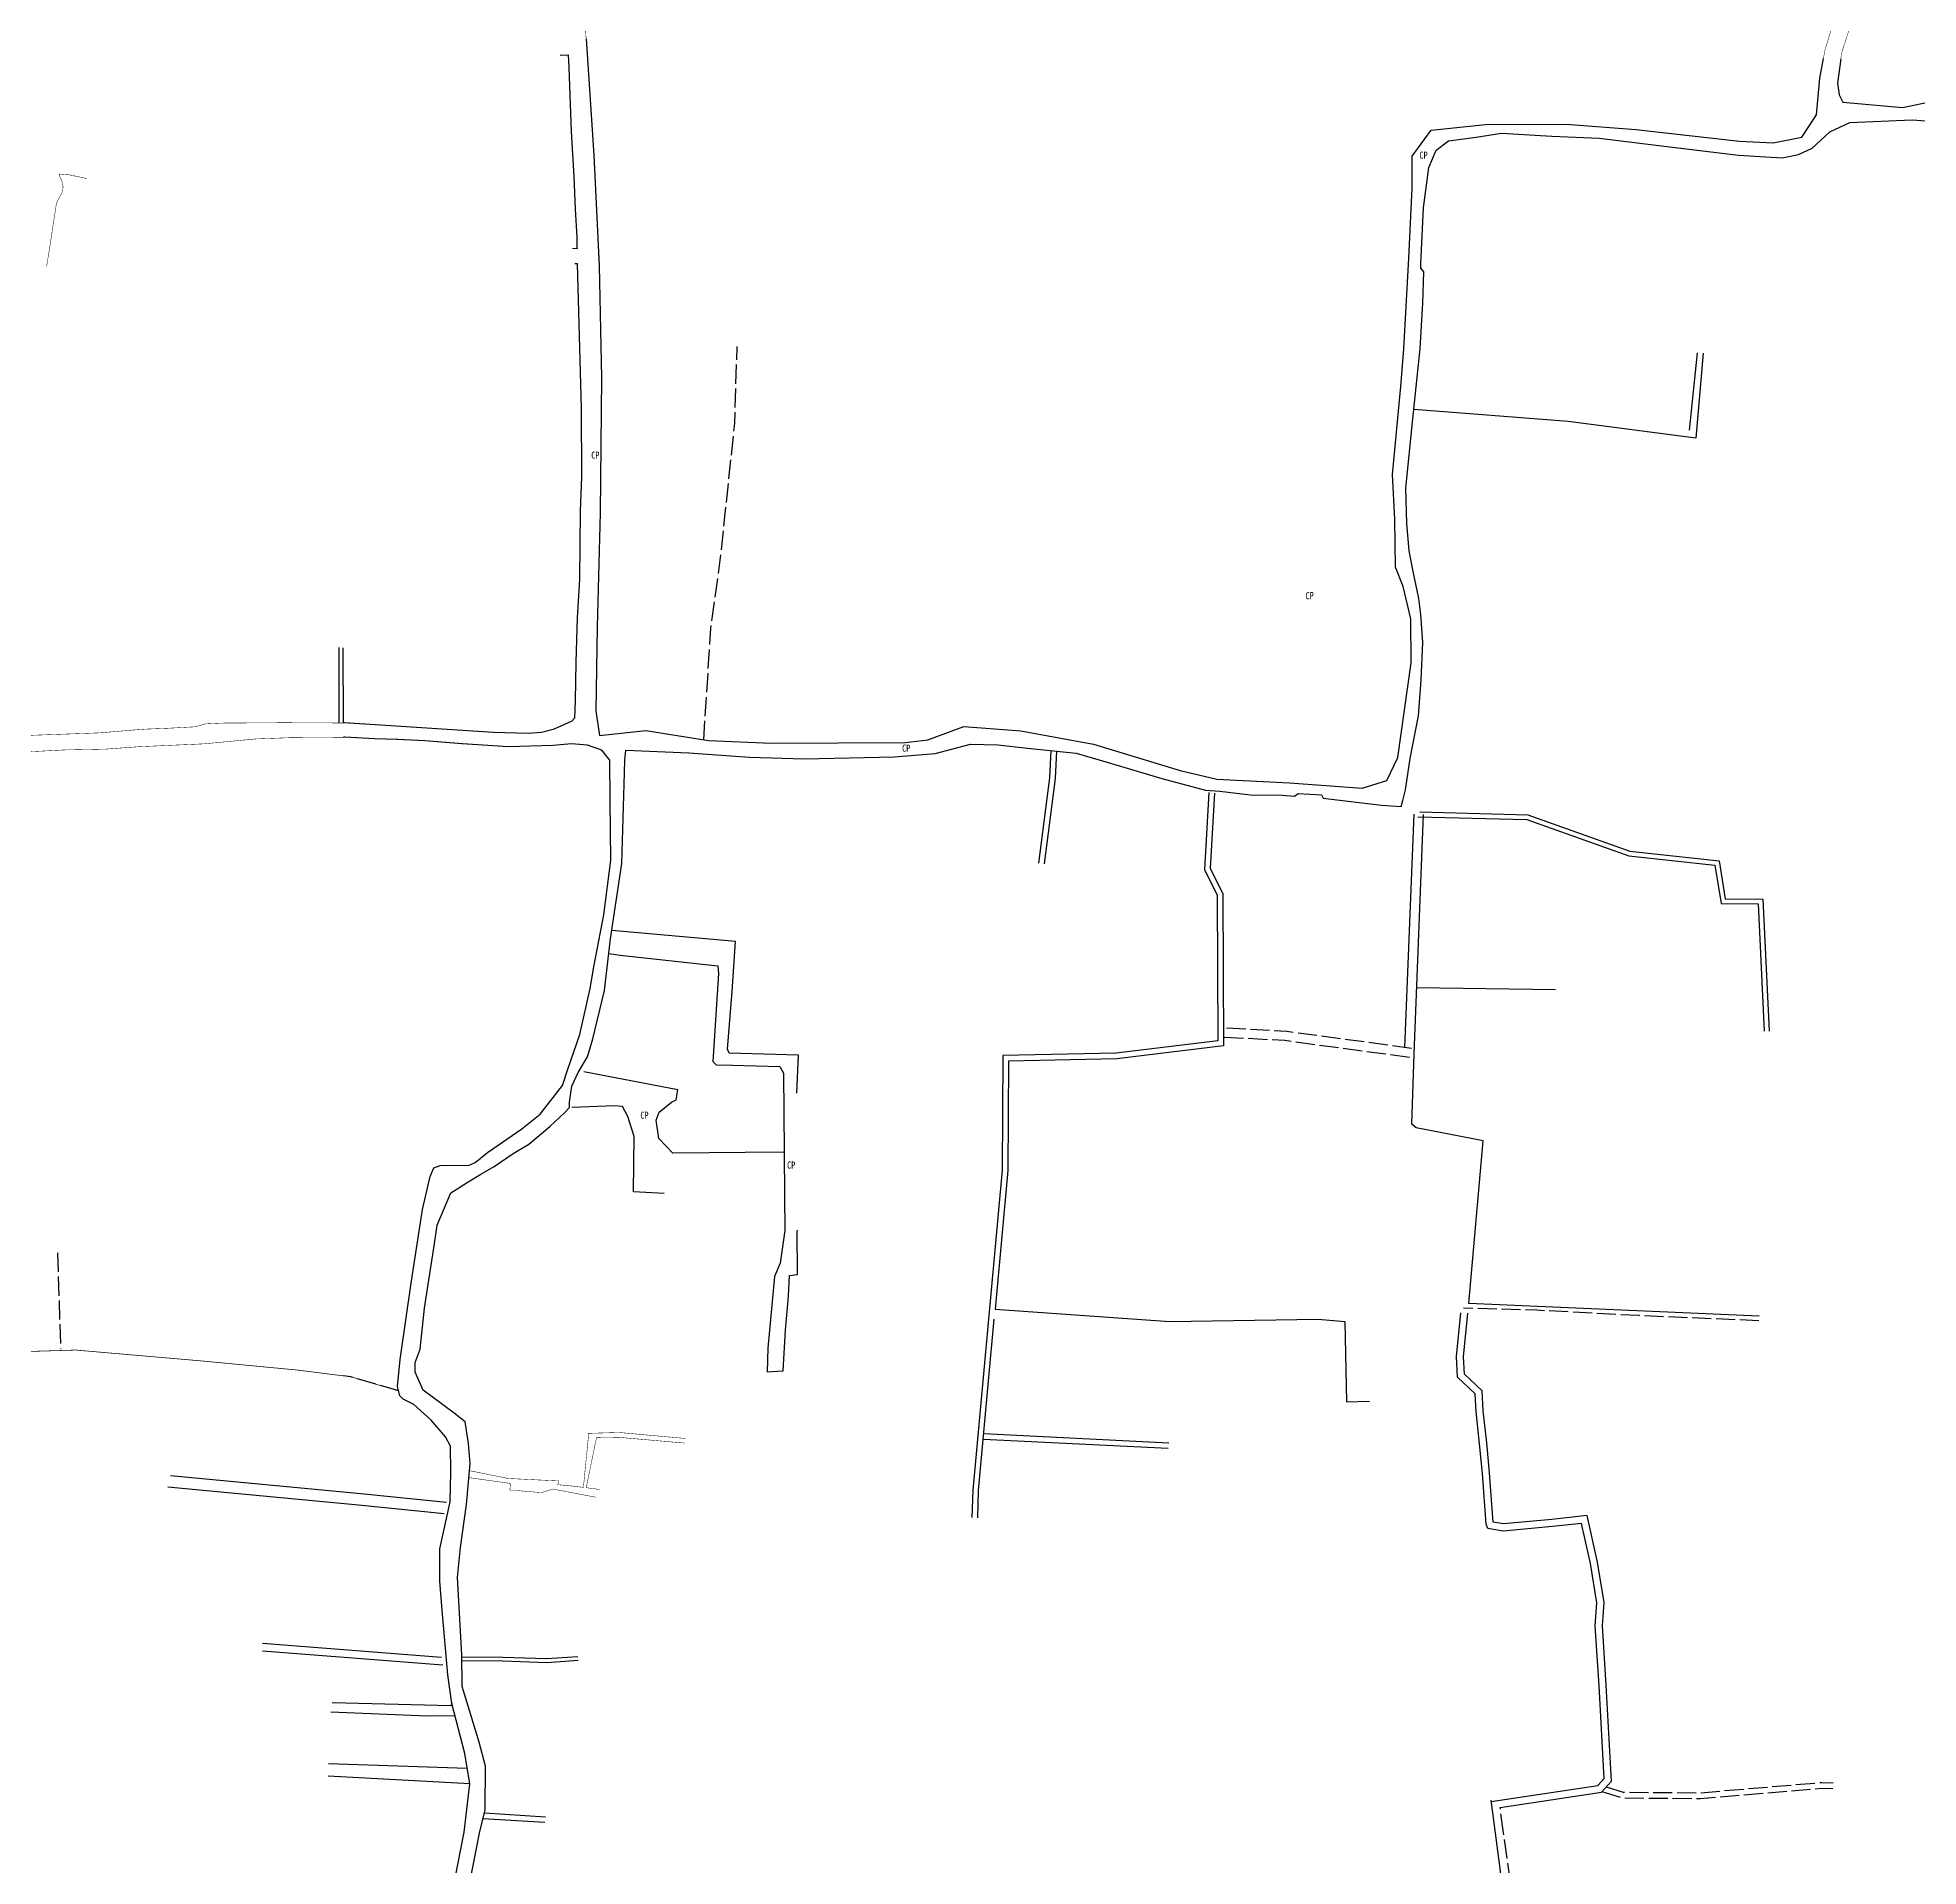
# Model space of a CAD drawing. Header units: metres. Extents: x 375792 to 378704, y 2469502 to 2471712.
# Drawn here: x 376572.8 to 376967.1, y 2470378.2 to 2470761.5 of the extents above; entities that cross this region are included whole.
import ezdxf
from ezdxf.enums import TextEntityAlignment as Align

# ---------------------------------------------------------------- set-up
doc = ezdxf.new("R2010")
doc.units = ezdxf.units.M
doc.header["$MEASUREMENT"] = 0
doc.linetypes.add('X3', pattern=[5, 4, -1])
doc.linetypes.add('X6', pattern=[2, 1, -1])
for name, color, linetype in [('DLSS', 1, 'Continuous'), ('DLSS Existing Road Line', 1, 'Continuous'), ('Prived Road', 1, 'Continuous')]:
    doc.layers.add(name, color=color, linetype=linetype)
doc.styles.add('正等线体', font='')
doc.styles.get('正等线体').set_extended_font_data('SimHei')

msp = doc.modelspace()

# ---------------------------------------------------------------- linework, layer by layer
at = {"layer": 'DLSS', "linetype": 'Continuous'}
for p, q in [((376657.52, 2470421.97), (376619.95, 2470424.89)), ((376657.78, 2470420.36), (376619.95, 2470423.3))]:
    msp.add_line(p, q, dxfattribs=at)
at = {"layer": 'DLSS', "linetype": 'Continuous', "flags": 128}
for points in [[(376722.05, 2471110.1, 0.1, 0.1, 0), (376716.45, 2471081.91, 0.1, 0.1, 0), (376717.96, 2471068.65, 0.1, 0.1, 0), (376716.18, 2471048.61, 0.1, 0.1, 0), (376707.06, 2471011.24, 0.1, 0.1, 0), (376690.76, 2470930.61, 0.1, 0.1, 0), (376688.59, 2470879.34, 0.1, 0.1, 0), (376684.48, 2470847.41, 0.1, 0.1, 0), (376682.85, 2470831.34, 0.1, 0.1, 0), (376683.64, 2470814.89, 0.1, 0.1, 0), (376685.43, 2470810.61, 0.1, 0.1, 0), (376685.71, 2470796.32, 0.1, 0.1, 0), (376686.89, 2470774.98, 0.1, 0.1, 0), (376689.44, 2470736.84, 0.1, 0.1, 0), (376690.51, 2470713.64, 0.1, 0.1, 0), (376691.05, 2470690.15, 0.1, 0.1, 0), (376690.72, 2470661.83, 0.1, 0.1, 0), (376690.15, 2470637.94, 0.1, 0.1, 0), (376689.82, 2470620.4, 0.1, 0.1, 0)], [(376967.97, 2470845.03, 0.1, 0.1, 0), (376966.3, 2470829.7, 0.1, 0.1, 0), (376966.03, 2470825.1, 0.1, 0.1, 0), (376965.78, 2470815.84, 0.1, 0.1, 0), (376965.59, 2470805.35, 0.1, 0.1, 0), (376965.01, 2470801.46, 0.1, 0.1, 0), (376964.3, 2470797.94, 0.1, 0.1, 0), (376961.19, 2470788.67, 0.1, 0.1, 0), (376958.22, 2470780.92, 0.1, 0.1, 0), (376955.53, 2470772.48, 0.1, 0.1, 0), (376950.94, 2470758.16, 0.1, 0.1, 0), (376950.1, 2470751.93, 0.1, 0.1, 0), (376950.42, 2470749.44, 0.1, 0.1, 0), (376951.19, 2470747.91, 0.1, 0.1, 0), (376963.73, 2470746.78, 0.1, 0.1, 0), (376965.78, 2470747.2, 0.1, 0.1, 0), (376970.68, 2470748.3, 0.1, 0.1, 0)], [(376689.82, 2470620.4, 0.1, 0.1, 0), (376690.6, 2470615.17, 0.1, 0.1, 0), (376700.32, 2470616.22, 0.1, 0.1, 0), (376713.43, 2470614.13, 0.1, 0.1, 0), (376726.7, 2470613.59, 0.1, 0.1, 0), (376754.7, 2470613.74, 0.1, 0.1, 0), (376759.46, 2470614.28, 0.1, 0.1, 0), (376767.01, 2470617.08, 0.1, 0.1, 0), (376778.9, 2470616.16, 0.1, 0.1, 0), (376794.17, 2470613.39, 0.1, 0.1, 0), (376812.3, 2470607.86, 0.1, 0.1, 0), (376820, 2470606.06, 0.1, 0.1, 0), (376835.27, 2470605.28, 0.1, 0.1, 0), (376850.5, 2470604.16, 0.1, 0.1, 0), (376855.66, 2470605.8, 0.1, 0.1, 0), (376857.96, 2470610.56, 0.1, 0.1, 0), (376860.71, 2470630.43, 0.1, 0.1, 0), (376860.68, 2470639.67, 0.1, 0.1, 0), (376859.03, 2470646.42, 0.1, 0.1, 0), (376857.49, 2470650.49, 0.1, 0.1, 0), (376857.29, 2470660.52, 0.1, 0.1, 0), (376856.8, 2470669.9, 0.1, 0.1, 0), (376858.6, 2470688.33, 0.1, 0.1, 0), (376859.23, 2470696.21, 0.1, 0.1, 0), (376860.23, 2470715.25, 0.1, 0.1, 0), (376860.94, 2470729.9, 0.1, 0.1, 0), (376860.98, 2470736.6, 0.1, 0.1, 0), (376864.96, 2470742.07, 0.1, 0.1, 0), (376876.34, 2470743.22, 0.1, 0.1, 0), (376893.2, 2470743.31, 0.1, 0.1, 0), (376907.84, 2470742.17, 0.1, 0.1, 0), (376929.54, 2470739.73, 0.1, 0.1, 0), (376936.65, 2470739.39, 0.1, 0.1, 0), (376942.66, 2470740.57, 0.1, 0.1, 0), (376945.7, 2470745.31, 0.1, 0.1, 0), (376946.4, 2470752.95, 0.1, 0.1, 0), (376947.47, 2470758.83, 0.1, 0.1, 0), (376950.92, 2470770.18, 0.1, 0.1, 0)], [(376564.62, 2470611.46, 0.1, 0.1, 0), (376578.39, 2470612.17, 0.1, 0.1, 0), (376587.05, 2470612.34, 0.1, 0.1, 0), (376594.13, 2470612.85, 0.1, 0.1, 0), (376607.75, 2470613.45, 0.1, 0.1, 0), (376618.6, 2470614.48, 0.1, 0.1, 0), (376626.08, 2470614.75, 0.1, 0.1, 0), (376631.62, 2470614.77, 0.1, 0.1, 0), (376637.25, 2470614.82, 0.1, 0.1, 0), (376643.46, 2470614.48, 0.1, 0.1, 0), (376648.36, 2470614.33, 0.1, 0.1, 0), (376653.97, 2470614.06, 0.1, 0.1, 0), (376661.88, 2470613.42, 0.1, 0.1, 0), (376671.47, 2470612.85, 0.1, 0.1, 0), (376680.91, 2470613.13, 0.1, 0.1, 0), (376684.77, 2470613.48, 0.1, 0.1, 0), (376688.08, 2470613.19, 0.1, 0.1, 0), (376691.09, 2470612.11, 0.1, 0.1, 0)]]:
    msp.add_lwpolyline(points, format="xyseb", dxfattribs=at)
for points, elevation in [([(376682.34, 2470757.81, 0.1, 0.1, 0), (376684.08, 2470757.86, 0.1, 0.1, 0), (376684.17, 2470755.17, 0.1, 0.1, 0), (376684.67, 2470741.8, 0.1, 0.1, 0), (376685.21, 2470732.35, 0.1, 0.1, 0), (376685.53, 2470725.52, 0.1, 0.1, 0), (376685.88, 2470719.64, 0.1, 0.1, 0), (376685.88, 2470717.47, 0.1, 0.1, 0), (376685.9, 2470717.2, 0.1, 0.1, 0), (376684.94, 2470717.27, 0.1, 0.1, 0)], 5.72), ([(376574.73, 2470713.52, 0.1, 0.1, 0), (376575.34, 2470717.24, 0.1, 0.1, 0), (376576.77, 2470726.63, 0.1, 0.1, 0), (376576.97, 2470727.14, 0.1, 0.1, 0), (376577.59, 2470728.25, 0.1, 0.1, 0), (376578.05, 2470729.2, 0.1, 0.1, 0), (376578.18, 2470730.24, 0.1, 0.1, 0), (376578.03, 2470731.15, 0.1, 0.1, 0), (376577.51, 2470732.26, 0.1, 0.1, 0), (376577.36, 2470732.87, 0.1, 0.1, 0), (376579.55, 2470732.69, 0.1, 0.1, 0), (376583.17, 2470731.92, 0.1, 0.1, 0)], 17.96), ([(376685.45, 2470714.15, 0.1, 0.1, 0), (376685.96, 2470714.14, 0.1, 0.1, 0), (376686.77, 2470683.74, 0.1, 0.1, 0), (376686.87, 2470669.38, 0.1, 0.1, 0), (376686.59, 2470662.29, 0.1, 0.1, 0), (376686.41, 2470647.94, 0.1, 0.1, 0), (376685.93, 2470639.85, 0.1, 0.1, 0), (376685.67, 2470630.56, 0.1, 0.1, 0), (376685.54, 2470622.53, 0.1, 0.1, 0), (376685.39, 2470618.83, 0.1, 0.1, 0), (376684.82, 2470618.2, 0.1, 0.1, 0), (376682.54, 2470617.15, 0.1, 0.1, 0), (376680.87, 2470616.44, 0.1, 0.1, 0), (376678.44, 2470615.84, 0.1, 0.1, 0), (376675.67, 2470615.6, 0.1, 0.1, 0), (376668.42, 2470615.85, 0.1, 0.1, 0), (376637.15, 2470617.82, 0.1, 0.1, 0), (376624.35, 2470617.88, 0.1, 0.1, 0), (376611.53, 2470617.8, 0.1, 0.1, 0), (376608.06, 2470617.64, 0.1, 0.1, 0), (376605.85, 2470617.02, 0.1, 0.1, 0), (376600.23, 2470616.72, 0.1, 0.1, 0), (376595.49, 2470616.53, 0.1, 0.1, 0), (376593.09, 2470616.36, 0.1, 0.1, 0), (376585.87, 2470615.75, 0.1, 0.1, 0), (376556.87, 2470614.71, 0.1, 0.1, 0)], 5.71)]:
    msp.add_lwpolyline(points, format="xyseb", dxfattribs=dict(at, elevation=elevation))
at = {"layer": 'DLSS', "linetype": 'X6', "flags": 128}
for points, const_width, elevation in [([(376603.22, 2470711.02), (376604.9, 2470720.4), (376605.1, 2470721.16), (376607.25, 2470730.84)], 0.00000202, 18.13), ([(376600.35, 2470711.7), (376602.7, 2470722.76), (376603.04, 2470724.6), (376603.05, 2470726.06), (376602.13, 2470727.55), (376600.74, 2470728.64), (376599.87, 2470729.21), (376596.98, 2470729.47)], 0.00000201, 12.28)]:
    msp.add_lwpolyline(points, dxfattribs=dict(at, const_width=const_width, elevation=elevation))
at = {"layer": 'DLSS', "linetype": 'X3', "elevation": 4.69, "flags": 128}
msp.add_lwpolyline([(376577.02, 2470506.79), (376577.65, 2470486.7)], dxfattribs=at)
at = {"layer": 'DLSS', "linetype": 'X3', "elevation": 23.92, "flags": 128}
msp.add_lwpolyline([(376648.53, 2470477.82, 0.15, 0.15, 0), (376638.51, 2470480.79, 0.15, 0.15, 0), (376627.28, 2470482.21, 0.15, 0.15, 0), (376606.99, 2470484.14, 0.15, 0.15, 0), (376580.8, 2470486.4, 0.15, 0.15, 0), (376570.24, 2470486.08, 0.15, 0.15, 0), (376568.09, 2470484.2, 0.15, 0.15, 0), (376565.17, 2470465.67, 0.15, 0.15, 0)], format="xyseb", dxfattribs=at)
at = {"layer": 'DLSS', "linetype": 'Continuous', "const_width": 0.1, "flags": 128}
for points in [[(376663.39, 2470461.12), (376671.45, 2470459.49), (376682.06, 2470458.97), (376681.86, 2470458.18), (376685.04, 2470457.88), (376687.24, 2470457.62), (376688.27, 2470468.05), (376688.35, 2470468.94), (376694.65, 2470469.13), (376708.58, 2470467.87)], [(376663.25, 2470459.66), (376671.96, 2470458.44), (376671.82, 2470456.96), (376673.31, 2470456.96), (376678.41, 2470456.52), (376680.89, 2470457.27), (376689.84, 2470455.55)]]:
    msp.add_lwpolyline(points, dxfattribs=at)
at = {"layer": 'DLSS', "linetype": 'Continuous', "const_width": 0.1, "elevation": 14.05, "flags": 128}
msp.add_lwpolyline([(376690.65, 2470457.12), (376689.89, 2470457.29), (376687.83, 2470457.55), (376689.98, 2470468.04), (376694.66, 2470468.11), (376708.39, 2470466.91)], dxfattribs=at)
at = {"layer": 'DLSS', "linetype": 'Continuous', "flags": 128}
for points in [[(376658.57, 2470454.45), (376640.62, 2470456.26), (376600.66, 2470460.01)], [(376658.06, 2470452.09), (376640.11, 2470453.9), (376600.15, 2470457.66)], [(376660.22, 2470409.72), (376654.47, 2470409.69), (376634.29, 2470410.51)]]:
    msp.add_lwpolyline(points, dxfattribs=at)
at = {"layer": 'DLSS', "linetype": 'Continuous', "elevation": 23.92, "flags": 128}
for points in [[(376659.69, 2470412.3), (376659.48, 2470411.83), (376634.61, 2470412.43)], [(376662.89, 2470398.69), (376633.82, 2470399.71)], [(376663.41, 2470395.52), (376633.75, 2470397.09)]]:
    msp.add_lwpolyline(points, dxfattribs=at)
at = {"layer": 'DLSS Existing Road Line', "linetype": 'Continuous'}
msp.add_line((376919.09, 2470679.19), (376920.73, 2470695.42), dxfattribs=at)
at = {"layer": 'DLSS Existing Road Line', "linetype": 'Continuous', "flags": 128}
for points in [[(376687.82, 2470761.18), (376689.44, 2470736.84), (376690.51, 2470713.64), (376691.05, 2470690.15), (376690.72, 2470661.83), (376690.15, 2470637.94), (376689.82, 2470620.4)], [(376689.82, 2470620.4), (376690.6, 2470615.17), (376700.32, 2470616.22), (376713.43, 2470614.13), (376726.7, 2470613.59), (376754.7, 2470613.74), (376759.46, 2470614.28), (376767.01, 2470617.08), (376778.9, 2470616.16), (376794.17, 2470613.39), (376812.3, 2470607.86), (376820, 2470606.06), (376835.27, 2470605.28), (376850.5, 2470604.16), (376855.66, 2470605.8), (376857.96, 2470610.56), (376860.71, 2470630.43), (376860.68, 2470639.67), (376859.03, 2470646.42), (376857.49, 2470650.49), (376857.29, 2470660.52), (376856.8, 2470669.9), (376858.6, 2470688.33), (376859.23, 2470696.21), (376860.23, 2470715.25), (376860.94, 2470729.9), (376860.98, 2470736.6), (376864.96, 2470742.07), (376876.34, 2470743.22), (376893.2, 2470743.31), (376907.84, 2470742.17), (376929.54, 2470739.73), (376936.65, 2470739.39), (376942.66, 2470740.57), (376945.7, 2470745.31), (376946.4, 2470752.95), (376947.15, 2470757.08)], [(376950.78, 2470757.02), (376950.1, 2470751.93), (376950.42, 2470749.44), (376951.19, 2470747.91), (376963.73, 2470746.78), (376965.78, 2470747.2), (376970.68, 2470748.3)], [(376663.47, 2470374.83), (376665.49, 2470385.15), (376666.64, 2470390.07), (376666.73, 2470399.22), (376665.4, 2470404.2), (376661.86, 2470415.92), (376661.76, 2470422.54), (376660.82, 2470438.73), (376661.49, 2470445.04), (376662.72, 2470454.04), (376663.53, 2470462.61), (376663.19, 2470466.79), (376662.45, 2470471.38), (376660.18, 2470473.16), (376655.57, 2470476.63), (376653.67, 2470477.99), (376652.01, 2470481.79), (376651.96, 2470483.79), (376653.02, 2470486.59), (376653.94, 2470495.2), (376655.94, 2470508.25), (376656.57, 2470512.6), (376659.43, 2470519.33), (376661.11, 2470520.41), (376663.1, 2470521.69), (376665.73, 2470523.27), (376668.51, 2470524.89), (376672.53, 2470527.6), (376675.81, 2470529.58), (376680.23, 2470533.28), (376683.32, 2470536.18), (376684.3, 2470537.25), (376684.35, 2470538.35), (376684.83, 2470541.72), (376686.16, 2470544.55), (376688.11, 2470547.87), (376689.2, 2470551.61), (376691.68, 2470561.78), (376692.91, 2470572.57), (376695.28, 2470588.37), (376695.85, 2470607.37), (376695.95, 2470610.01), (376696.14, 2470612.11), (376709.37, 2470611.58), (376722.03, 2470610.67), (376733.48, 2470610.33), (376752.46, 2470610.73), (376760.97, 2470611.43), (376768.4, 2470613.35), (376774.08, 2470613.27), (376780.35, 2470612.53), (376790.5, 2470611.52), (376797.22, 2470609.57), (376808.47, 2470606.17), (376817.65, 2470603.71), (376820.62, 2470603.52), (376827.04, 2470602.74), (376833.72, 2470602.7), (376836.31, 2470602.45), (376837.03, 2470603.07), (376841.97, 2470602.79), (376842.33, 2470602.06), (376842.86, 2470602), (376854.52, 2470600.63), (376858.66, 2470600.3), (376858.98, 2470601.57), (376859.53, 2470603.79), (376860.52, 2470610.39), (376862.27, 2470619.3), (376862.82, 2470626.77), (376863.17, 2470634.75), (376862.79, 2470640.58), (376862.35, 2470643.94), (376861.06, 2470649.9), (376860.29, 2470653.87), (376859.84, 2470659.6), (376859.59, 2470667.06), (376861.11, 2470681.59), (376862.63, 2470696.31), (376863.16, 2470705.81), (376863.37, 2470712.35), (376862.75, 2470713.12), (376862.77, 2470714.07), (376863.33, 2470725.77), (376864.44, 2470734.24), (376866.01, 2470737.89), (376868.57, 2470739.86), (376874.35, 2470740.6), (376879.67, 2470741.43), (376890.23, 2470740.78), (376900.14, 2470740.4), (376916.09, 2470738.46), (376929.33, 2470736.85), (376938.48, 2470736.25), (376941.94, 2470736.98), (376944.82, 2470738.31), (376946.56, 2470739.93), (376948.5, 2470741.72), (376952.66, 2470743.67), (376965.74, 2470744.23), (376996.64, 2470741.99)], [(376921.98, 2470695.33), (376920.42, 2470677.49), (376893.62, 2470680.97), (376861.31, 2470683.5)], [(376785.18, 2470612.05), (376784.94, 2470606.32), (376782.65, 2470588.43)], [(376786.37, 2470611.93), (376786.13, 2470606.22), (376783.84, 2470588.28)], [(376692.56, 2470569.52), (376694.98, 2470569.17), (376715.4, 2470566.93), (376715.55, 2470565.32), (376714.34, 2470546.9), (376715.04, 2470546.21), (376718.51, 2470546.08), (376728.42, 2470545.82), (376729.18, 2470544.41), (376729.33, 2470527.84), (376729.37, 2470518.72), (376729.46, 2470511.47), (376728.46, 2470504.64), (376727.28, 2470501.83), (376725.93, 2470486.81), (376725.78, 2470481.84), (376729.13, 2470482.02), (376729.58, 2470490.6), (376730.24, 2470497.7), (376730.42, 2470501.99), (376732.09, 2470502.22), (376732.08, 2470511.32), (376732.21, 2470511.61)], [(376704.15, 2470519.21), (376697.73, 2470519.59), (376697.88, 2470531.15), (376696.54, 2470535.37), (376695.45, 2470537.44), (376693.83, 2470537.58), (376684.83, 2470537.22)], [(376896.57, 2470266.69), (376895.68, 2470276.64), (376892.07, 2470330.21), (376891.53, 2470331.03), (376884.37, 2470332.25), (376883.41, 2470333.2), (376883.11, 2470334.43), (376882.83, 2470335.57), (376882.09, 2470337.26), (376880.45, 2470361.44), (376879.49, 2470377.19), (376877.5, 2470392.06)]]:
    msp.add_lwpolyline(points, dxfattribs=at)
for points, elevation in [([(376682.34, 2470757.81), (376684.08, 2470757.86), (376684.17, 2470755.17), (376684.67, 2470741.8), (376685.21, 2470732.35), (376685.53, 2470725.52), (376685.88, 2470719.64), (376685.88, 2470717.47), (376685.9, 2470717.2), (376684.94, 2470717.27)], 5.72), ([(376685.45, 2470714.15), (376685.96, 2470714.14), (376686.77, 2470683.74), (376686.87, 2470669.38), (376686.59, 2470662.29), (376686.41, 2470647.94), (376685.93, 2470639.85), (376685.67, 2470630.56), (376685.54, 2470622.53), (376685.39, 2470618.83), (376684.82, 2470618.2), (376682.54, 2470617.15), (376680.87, 2470616.44), (376678.44, 2470615.84), (376675.67, 2470615.6), (376668.42, 2470615.85), (376637.15, 2470617.82), (376636.93, 2470617.82)], 5.71), ([(376659.68, 2470372.14), (376662.27, 2470385.34), (376663.41, 2470395.52), (376662.37, 2470401.85), (376659.69, 2470412.3), (376658.82, 2470418.36), (376657.63, 2470431.87), (376657.13, 2470437.94), (376657.15, 2470444.75), (376659.3, 2470454.62), (376659.46, 2470460.82), (376659.35, 2470466.28), (376658.31, 2470468.19), (376655.35, 2470471.74), (376651.71, 2470475.01), (376649.48, 2470476.11), (376648.76, 2470476.84), (376648.29, 2470478.79), (376648.84, 2470484.39), (376651.11, 2470500.4), (376653.54, 2470515.86), (376655.1, 2470522.76), (376655.87, 2470524.61), (376657.19, 2470525.07), (376663.31, 2470525.15), (376664.58, 2470525.68), (376667.16, 2470527.8), (376674.31, 2470532.73), (376678.21, 2470535.84), (376682.85, 2470541.81), (376683.96, 2470545.29), (376686.49, 2470552.53), (376688.65, 2470562.18), (376689.46, 2470566.73), (376691.55, 2470577.63), (376693.01, 2470589.09), (376692.86, 2470601.56), (376692.75, 2470610.03), (376691.09, 2470612.11), (376688.08, 2470613.19), (376684.77, 2470613.48), (376680.91, 2470613.13), (376671.47, 2470612.85), (376661.88, 2470613.42), (376653.97, 2470614.06), (376648.36, 2470614.33), (376643.46, 2470614.48), (376637.25, 2470614.82), (376636.93, 2470614.82)], 23.92), ([(376731.96, 2470540.23), (376732.35, 2470548.17), (376717.77, 2470548.64), (376717.47, 2470549.46), (376718.39, 2470561.56), (376719.11, 2470572.05), (376693.17, 2470574.32)], 7.71), ([(376729.33, 2470527.84), (376721.17, 2470527.77), (376705.96, 2470527.64), (376703.08, 2470530.74), (376702.49, 2470534.61), (376703.1, 2470536.24), (376705.68, 2470538.33), (376706.65, 2470538.82), (376707.03, 2470540.96), (376687.35, 2470544.68)], 7.71)]:
    msp.add_lwpolyline(points, dxfattribs=dict(at, elevation=elevation))
at = {"layer": 'DLSS Existing Road Line', "linetype": 'X3', "flags": 128}
for points, elevation in [([(376712.46, 2470614.28), (376713.97, 2470637.69), (376716.13, 2470653.55), (376718.97, 2470680.66), (376719.46, 2470696.7)], 5.34), ([(376860.81, 2470549.63), (376834.7, 2470553.16), (376821.26, 2470553.9)], 5.93), ([(376860.36, 2470547.71), (376834.24, 2470551.25), (376820.8, 2470551.98)], 5.93), ([(376933.63, 2470492.53), (376908.52, 2470493.61), (376887.12, 2470494.73), (376871.74, 2470495.2)], 5.44), ([(376648.53, 2470477.82), (376638.51, 2470480.79), (376636.93, 2470480.99)], 23.92), ([(376901.64, 2470394.84), (376905.18, 2470393.73), (376921.28, 2470393.62), (376946.83, 2470395.78), (376949.16, 2470395.7)], 4.93), ([(376900.74, 2470393.86), (376904.99, 2470392.53), (376921.33, 2470392.42), (376946.86, 2470394.58), (376949.12, 2470394.5)], 4.93), ([(376880.1, 2470385.25), (376879.39, 2470390.53)], 11.18), ([(376901.64, 2470269.21), (376901.08, 2470273.67), (376898.94, 2470276.1), (376897.1, 2470278.12), (376895.98, 2470310.45), (376895.05, 2470332.2), (376887.67, 2470333.87), (376885.24, 2470334.96), (376883.53, 2470344.42), (376882.16, 2470357), (376881.49, 2470375.49), (376880.09, 2470385.25)], 11.18)]:
    msp.add_lwpolyline(points, dxfattribs=dict(at, elevation=elevation))
at = {"layer": 'DLSS Existing Road Line', "flags": 128}
for points, elevation in [([(376818.3, 2470603.23), (376817.39, 2470587.13), (376820.07, 2470581.7), (376820.24, 2470551.19), (376798.94, 2470548.65), (376775.17, 2470548.15), (376775.01, 2470524.12), (376768.87, 2470457.02), (376768.69, 2470451.28)], 5.4), ([(376819.5, 2470603.1), (376818.6, 2470587.38), (376821.27, 2470581.98), (376821.44, 2470550.13), (376799.02, 2470547.45), (376776.37, 2470546.97), (376776.21, 2470524.06), (376773.55, 2470494.94), (376810.19, 2470492.41), (376841.28, 2470492.85), (376846.81, 2470492.37), (376847.17, 2470475.56), (376852.04, 2470475.7)], 5.4), ([(376859.44, 2470549.82), (376861.36, 2470598.71)], 5.44), ([(376933.68, 2470493.53), (376872.83, 2470496.15), (376875.86, 2470530.23), (376861.82, 2470532.97), (376860.88, 2470533.75), (376861.38, 2470548.48), (376863.36, 2470598.63)], 5.44), ([(376861.93, 2470562.4), (376891.02, 2470561.96)], 5.93), ([(376769.89, 2470451.25), (376770.07, 2470456.94), (376773.36, 2470492.9)], 5.4), ([(376771.06, 2470467.75), (376809.81, 2470465.86)], 5.4), ([(376771.16, 2470468.89), (376809.93, 2470466.99)], 5.4)]:
    msp.add_lwpolyline(points, dxfattribs=dict(at, elevation=elevation))
for points in [[(376862.17, 2470598.18), (376885, 2470597.61), (376906.38, 2470589.99), (376924.41, 2470588.05), (376925.72, 2470580), (376933.48, 2470579.94), (376934.75, 2470553.2)], [(376862.55, 2470599.17), (376885.18, 2470598.6), (376906.6, 2470590.97), (376925.27, 2470588.96), (376926.57, 2470581), (376934.43, 2470580.93), (376935.75, 2470553.25)], [(376877.54, 2470391.77), (376899.89, 2470395.14), (376901.21, 2470396.59), (376900.13, 2470416.06), (376899.32, 2470428.6), (376899.65, 2470433.41), (376898.34, 2470441.65), (376896.43, 2470450.08), (376890.4, 2470449.41), (376880.04, 2470448.46), (376876.8, 2470448.99), (376876.43, 2470449.93), (376875.69, 2470460.54), (376875.09, 2470466.78), (376874.37, 2470473.53), (376874.13, 2470477.19), (376870.42, 2470480.7), (376870.23, 2470485.04), (376871.14, 2470494.22)], [(376879.39, 2470390.53), (376900.64, 2470393.74), (376902.74, 2470396.04), (376901.63, 2470416.15), (376900.83, 2470428.6), (376901.16, 2470433.48), (376899.81, 2470441.93), (376897.6, 2470451.72), (376890.24, 2470450.9), (376880.1, 2470449.97), (376877.9, 2470450.33), (376877.19, 2470460.67), (376876.58, 2470466.93), (376875.86, 2470473.66), (376875.59, 2470477.87), (376871.89, 2470481.37), (376871.74, 2470485), (376872.64, 2470494.16)]]:
    msp.add_lwpolyline(points, dxfattribs=at)
at = {"layer": 'Prived Road'}
for p, q in [((376636.03, 2470617.82, 5.71), (376636.03, 2470633.61, 5.71)), ((376636.93, 2470617.82, 5.3), (376636.92, 2470633.6, 5.3))]:
    msp.add_line(p, q, dxfattribs=at)
for points in [[(376661.75, 2470421.33), (376670.31, 2470421.24), (376679.56, 2470420.95), (376686.13, 2470421.39)], [(376661.76, 2470422.13), (376670.33, 2470422.04), (376679.55, 2470421.75), (376686.07, 2470422.19)], [(376679.19, 2470387.37), (376666.19, 2470388.16)], [(376666.48, 2470389.39), (376679.3, 2470388.55)]]:
    msp.add_lwpolyline(points, dxfattribs=at)

# ---------------------------------------------------------------- texts
at = {"layer": 'DLSS Existing Road Line', "linetype": 'Continuous', "style": '正等线体', "width": 0.8}
for p in [(376863.33, 2470736.83), (376689.75, 2470673.96), (376839.46, 2470644.51), (376754.9, 2470612.55, 2013.89), (376700.04, 2470535.62), (376730.79, 2470525.17)]:
    msp.add_text('CP', height=1.5, dxfattribs=at).set_placement(p, align=Align.MIDDLE)

doc.saveas('drawing.dxf')
